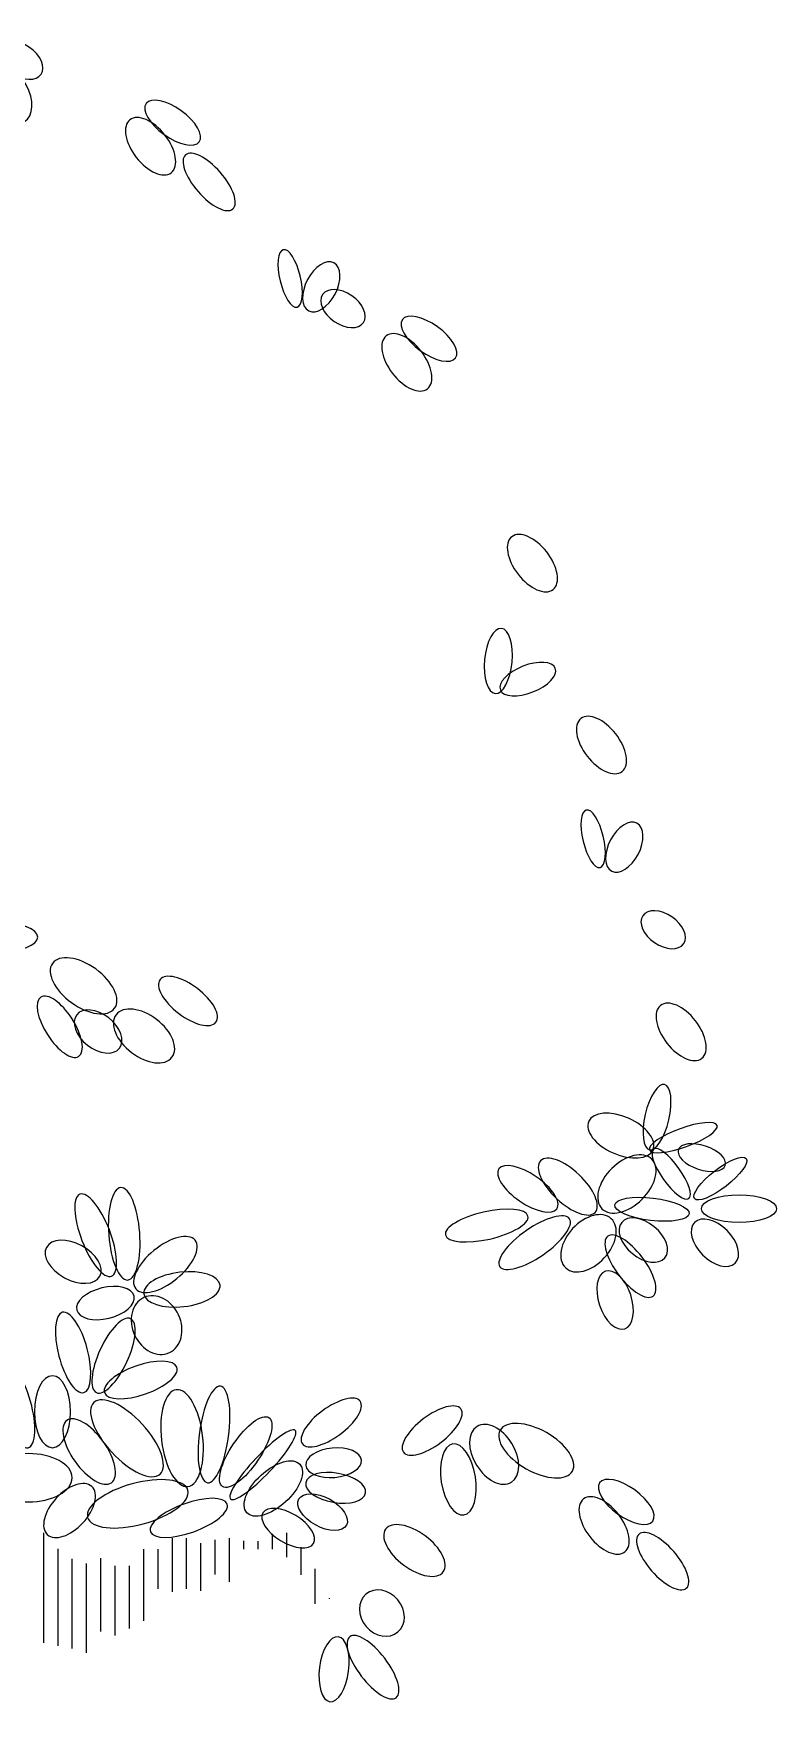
# Model space of a CAD drawing. Header units: millimetres. Extents: x 454 to 24074, y 929 to 15016.
# Drawn here: x 17760 to 18352, y 12587 to 13921 of the extents above; entities that cross this region are included whole.
import ezdxf

# ---------------------------------------------------------------- set-up
doc = ezdxf.new("R2010")
doc.units = ezdxf.units.MM
doc.layers.add('cadblocksdwg.com', color=255, linetype='Continuous')

# ---------------------------------------------------------------- blocks, each defined once
blk = doc.blocks.new('E5', base_point=(194.294003, 228.141865))
blk.add_circle((194.984178, 228.141865), 0.690175)
blk = doc.blocks.new('Trees side 08_cad-block.com')
at = {"color": 0}
for p, q in [((1082.3, 2921.8), (1082.3, 3093.7)), ((1283.2, 3001.6), (1283.2, 3085.2)), ((1305.5, 3006.1), (1305.5, 3085.2)), ((1372.5, 3017.3), (1372.5, 3085.2)), ((1439.5, 3068), (1439.5, 3092)), ((1461.9, 3055.6), (1461.9, 3093.8)), ((1104.6, 2917.1), (1104.6, 3068.8)), ((1238.6, 2956.2), (1238.6, 3068)), ((1260.9, 3006.1), (1260.9, 3068)), ((1327.9, 3003.2), (1327.9, 3077.8)), ((1350.2, 3028.5), (1350.2, 3082.9)), ((1394.9, 3068), (1394.9, 3081.3)), ((1417.2, 3068), (1417.2, 3080.8)), ((1484.2, 3028.1), (1484.2, 3071.1)), ((1126.9, 2913.2), (1126.9, 3053)), ((1149.2, 2906.1), (1149.2, 3045.6)), ((1171.6, 2939.4), (1171.6, 3054.4)), ((1193.9, 2933.3), (1193.9, 3042.2)), ((1216.2, 2944.3), (1216.2, 3042.2)), ((1506.5, 2983), (1506.5, 3037.6)), ((1528.8, 2990.5), (1528.8, 2991.8))]:
    blk.add_line(p, q, dxfattribs=at)
for p, xscale, yscale, zscale, rotation in [((1014.4, 5415.3), 56.03311526395084, -35.18333222396905, 56.03311526395084, 325.6222909999329), ((1003.6, 5382.1), 70.49326617608105, -44.95648819196504, 70.49326617608105, 299.7333550000852), ((1242.3, 5326), 74.10834048022909, -33.22871078387834, 74.10834048022909, 324.2112280000126), ((1217, 5300.6), 75.91582886398407, -41.04719654395012, 75.91582886398407, 307.9859180000146), ((1303.7, 5245.8), 81.33839155201615, -33.22871078387834, 81.33839155201615, 311.1778829999703), ((1478.1, 5008), 66.87824063986618, -23.45555481588235, 66.87824063986618, 103.5626759999882), ((1496.2, 5002.2), 61.45567795204598, -35.18333222396905, 61.45567795204598, 62.28169499984927), ((1517.9, 5027.6), 56.03311526395084, -35.18333222396905, 56.03311526395084, 325.6222909999329), ((1642.6, 4988.5), 74.10834048022909, -33.22871078387834, 74.10834048022909, 324.2112280000126), ((1617.3, 4963.1), 75.91582886398407, -41.04719654395012, 75.91582886398407, 307.9859180000146), ((1813.5, 4649.5), 75.91582886398407, -41.04719654395012, 75.91582886398407, 307.9859180000146), ((1787.6, 4404.5), 74.10834048010135, -31.27408934407867, 74.10834048010135, 84.62037915470532), ((1795.7, 4410.1), 66.87824064004063, -31.27408934407867, 66.87824064004063, 21.5683291546862), ((1921.4, 4365.4), 75.91582886398407, -41.04719654395012, 75.91582886398407, 307.9859180000146), ((1951.5, 4132.9), 66.87824063986618, -23.45555481588235, 66.87824063986618, 103.5626759999882), ((1969.6, 4127), 61.45567795204598, -35.18333222396905, 61.45567795204598, 62.28169499984927), ((2018.2, 4057.5), 56.03311526395084, -35.18333222396905, 56.03311526395084, 325.6222909999329), ((1095.9, 3983.1), 86.76095424000074, -46.91110963205574, 86.76095424000074, 324.2112280000048), ((1264, 3957.7), 79.53090316800957, -35.18333222396905, 79.53090316800957, 322.7297269999746), ((1077.8, 3930.4), 79.53090316784078, -33.22871078387834, 79.53090316784078, 302.4988389999649), ((1133.8, 3903), 61.45567795217704, -39.09257510385942, 61.45567795217704, 321.7223060000795), ((1195.3, 3903), 79.53090316800896, -46.91110963205574, 79.53090316800896, 322.6967129999824), ((2045.9, 3917.4), 75.91582886398407, -41.04719654395012, 75.91582886398407, 307.9859180000146), ((2028.6, 3691.9), 75.91582886408753, -27.36479769606376, 75.91582886408753, 76.98279399995891), ((2034, 3691.9), 79.53090316795725, -43.00186675187433, 79.53090316795725, 156.0757200000339), ((2028.6, 3691.9), 81.33839155192722, -21.50093337608268, 81.33839155192722, 19.8223289999884), ((1943.6, 3594.2), 84.95346585598114, -37.13795366405975, 84.95346585598114, 136.5830389999676), ((1954.4, 3600), 79.53090316801465, -48.86573107185541, 79.53090316801465, 44.74885799998174), ((2090, 3615.7), 68.68577779210342, -21.50093337608268, 68.68577779210342, 125.3353379999748), ((2073.7, 3691.9), 56.03311526387543, -27.36479769606376, 56.03311526387543, 341.7152099998449), ((2099, 3615.7), 74.10834048004685, 21.50093337608268, 74.10834048004685, 37.82507200003601), ((1884, 3600), 79.53090316796421, -33.22871078387834, 79.53090316796421, 145.5935899999043), ((1213.4, 3488.6), 104.8361794561123, -35.18333222396905, 104.8361794561123, 94.28794300002733), ((1188.1, 3494.5), 99.41361676782726, -33.22871078387834, 99.41361676782726, 111.0720489999528), ((1838.8, 3588.3), 95.79854246390495, -31.27408934407867, 95.79854246390495, 192.8253900000586), ((1968.9, 3584.4), 75.91582886408398, -48.86573107185541, 75.91582886408398, 227.2392640000802), ((1974.3, 3605.9), 84.9534658560894, 25.41017625597306, 84.9534658560894, 353.2719399999266), ((1903.8, 3584.4), 95.79854246400689, -33.22871078387834, 95.79854246400689, 214.5340210000602), ((1985.2, 3578.5), 63.26321510415325, -39.09257510385942, 63.26321510415325, 320.7293889999535), ((2099, 3578.5), 65.07070348795193, -39.09257510385942, 65.07070348795193, 315.0515069998409), ((1170, 3494.5), 68.68577779201357, -41.04719654395012, 68.68577779201357, 151.6001920000459), ((1226, 3474.9), 86.7609542400401, -41.04719654395012, 86.7609542400401, 39.2706109999734), ((1963.5, 3557), 84.95346585613909, -33.22871078387834, 84.95346585613909, 307.1112899999732), ((1238.7, 3467.1), 86.76095423979706, -39.09257510385942, 86.76095423979706, 6.494040000021986), ((1959.9, 3502.3), 68.6857777920834, -37.13795366405975, 68.6857777920834, 288.5861649999192), ((1133.8, 3441.7), 66.87824063988526, -35.18333222396905, 66.87824063988526, 13.62459599999992), ((1238.7, 3461.2), 68.68577779184606, -54.72959539212752, 68.68577779184606, 294.8143589999178), ((1144.7, 3312.7), 93.9910540800563, -33.22871078387834, 93.9910540800563, 104.7999720001234), ((1164.6, 3312.7), 92.18351692815757, -33.22871078387834, 92.18351692815757, 65.18564100000435), ((1177.2, 3312.7), 86.76095423988826, -33.22871078387834, 86.76095423988826, 19.28293100010735), ((1057.9, 3226.7), 99.41361676795712, -33.22871078387834, 99.41361676795712, 105.5051540000188), ((1095.9, 3226.7), 81.33839155198075, -41.04719654395012, 81.33839155198075, 90), ((1264, 3185.6), 110.2587421438878, -46.91110963205574, 110.2587421438878, 132.7607360000335), ((1307.4, 3166.1), 110.2587421440984, -46.91110963205574, 110.2587421440984, 96.8044209999736), ((1338.1, 3172), 110.2587421439517, -33.22871078387834, 110.2587421439517, 82.31956300005307), ((1486.3, 3232.6), 81.33839155200052, -33.22871078387834, 81.33839155200052, 36.44618000000025), ((1733.9, 3287.3), 81.33839155207674, -33.22871078387834, 81.33839155207674, 217.1246699999199), ((1188.1, 3172), 86.76095424011658, -39.09257510385942, 86.76095424011658, 125.5998690000606), ((1361.6, 3166.1), 93.99105408013826, 33.22871078387834, 93.99105408013826, 56.00867800002207), ((1759.2, 3259.9), 74.10834048003686, -46.91110963205574, 74.10834048003686, 301.6535019999653), ((1795.4, 3254.1), 93.99105408010116, -46.91110963205574, 93.99105408010116, 330.3953440000743), ((1374.2, 3146.6), 106.6436678399593, -21.50093337608268, 106.6436678399593, 46.68428899997258), ((1126.6, 3179.8), 99.41361676785164, -54.72959539212752, 99.41361676785164, 180), ((1399.5, 3125.1), 81.33839155215755, 41.04719654395012, 81.33839155215755, 42.40143799993716), ((1491.7, 3199.3), 63.26321510416314, -33.22871078387834, 63.26321510416314, 5.149335000001719), ((1721.3, 3232.6), 81.33839155193108, -39.09257510385942, 81.33839155193108, 278.9719209998912), ((1307.4, 3160.2), 117.4887932160448, -46.91110963205574, 117.4887932160448, 195.1280949999346), ((1491.7, 3172), 68.68577779189253, -33.22871078387834, 68.68577779189253, 350.3104529998859), ((1950.8, 3172), 74.10834048022909, -33.22871078387834, 74.10834048022909, 324.2112280000126), ((1157.3, 3166.1), 74.10834048014011, -41.04719654395012, 74.10834048014011, 227.2392639999439), ((1480.9, 3146.6), 61.45567795188962, 33.22871078387834, 61.45567795188962, 331.0187509999055), ((1925.5, 3146.6), 75.91582886398407, -41.04719654395012, 75.91582886398407, 307.9859180000146), ((1368.8, 3138.7), 92.18351692800657, -33.22871078387834, 92.18351692800657, 199.8223290000773), ((1424.8, 3125.1), 66.8782406399011, -33.22871078387834, 66.8782406399011, 328.6886719998732), ((1616.4, 3099.6), 81.33839155215578, -41.04719654395012, 81.33839155215578, 323.419835000088), ((2012.3, 3091.8), 81.33839155201615, -33.22871078387834, 81.33839155201615, 311.1778829999703), ((1585.7, 2998), 56.0331152641256, -46.91110963205574, 56.0331152641256, 310.135695000134), ((1542.3, 2931.5), 74.10834047988537, -33.22871078387834, 74.10834047988537, 262.7664220000069), ((1560.4, 2931.5), 86.76095423990279, -33.22871078387834, 86.76095423990279, 307.2910489998901)]:
    blk.add_blockref('E5', p, dxfattribs=dict(at, xscale=xscale, yscale=yscale, zscale=zscale, rotation=rotation))
for p, xscale, yscale, zscale in [((953.1, 4024.2), 86.76095423987137, -33.22871078387834, 86.76095423987137), ((2109.9, 3600), 84.95346585579682, 31.27408934407867, 84.95346585579682)]:
    blk.add_blockref('E5', p, dxfattribs=dict(at, xscale=xscale, yscale=yscale, zscale=zscale))

msp = doc.modelspace()

# ---------------------------------------------------------------- block references
at = {"layer": 'cadblocksdwg.com', "xscale": 0.5103099452236204, "yscale": 0.5103099452236204, "zscale": 0.5103099452236204}
msp.add_blockref('Trees side 08_cad-block.com', (17215.6, 11147.1), dxfattribs=at)

doc.saveas('drawing.dxf')
